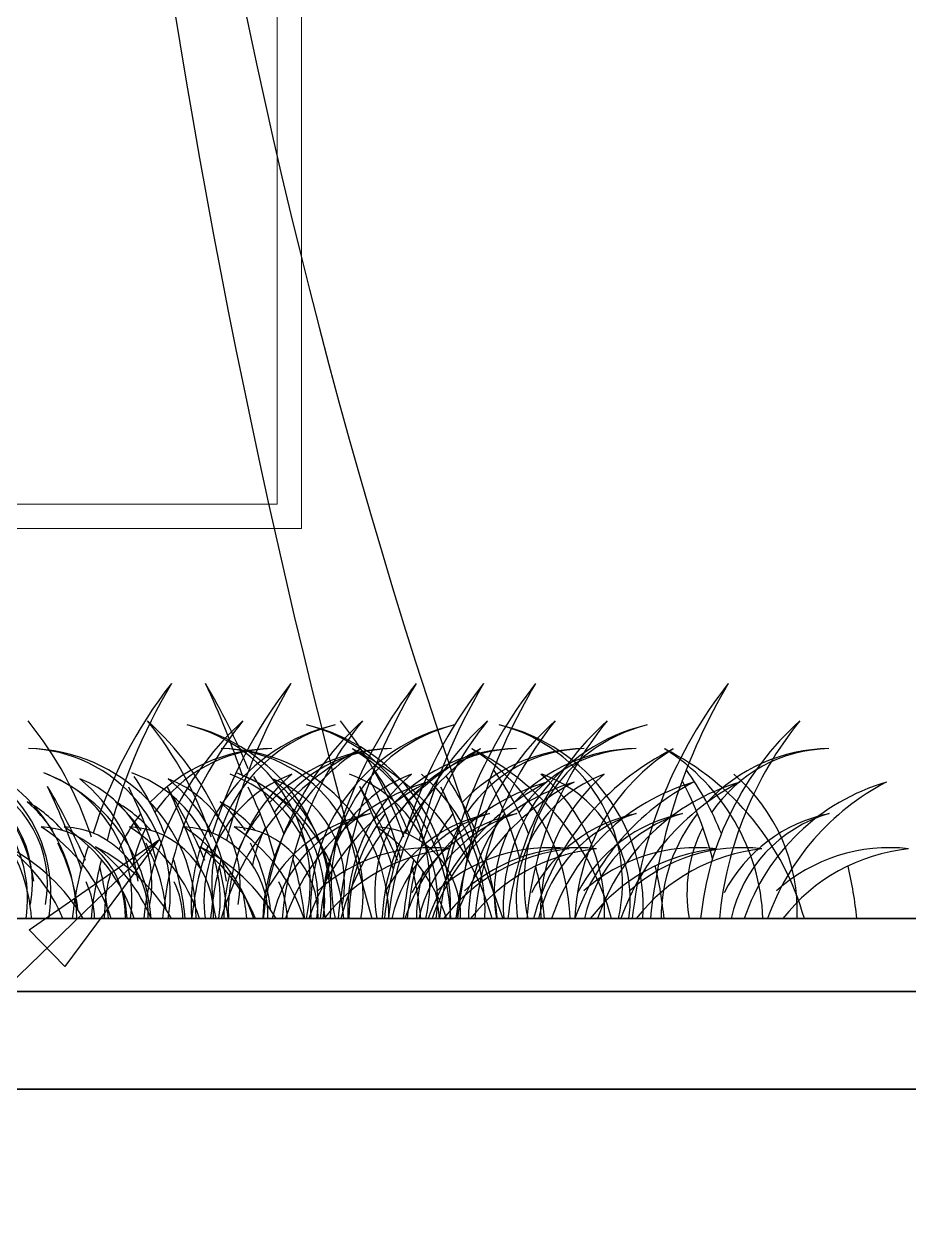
# Model space of a CAD drawing. Header units: metres. Extents: x -434 to 683, y -422 to -228.
# Drawn here: x -254.774 to -252.959, y -301.912 to -299.433 of the extents above; entities that cross this region are included whole.
import ezdxf

# ---------------------------------------------------------------- set-up
doc = ezdxf.new("R2010")
doc.units = ezdxf.units.M
doc.header["$MEASUREMENT"] = 0
doc.layers.add('LAWN', color=82, linetype='Continuous')
doc.layers.add('WALL', color=7, linetype='Continuous')
doc.layers.add('walls', color=7, linetype='Continuous', lineweight=35)
doc.layers.add('Windows', color=5, linetype='Continuous', lineweight=15)
doc.styles.add('kamal', font='romantic.ttf', dxfattribs={"width": 0.6})
doc.dimstyles.new('KAMAL', dxfattribs={"dimscale": 0.8, "dimtxt": 0.5, "dimasz": 0.1, "dimexe": 0, "dimexo": 0, "dimgap": 0.09, "dimtad": 1, "dimzin": 0, "dimdsep": 46, "dimtxsty": 'kamal', "dimblk": 'OBLIQUE', "dimcen": 0.09, "dimclrd": 15, "dimclre": 8, "dimclrt": 5, "dimadec": 0, "dimazin": 0, "dimtfac": 1, "dimtix": 1, "dimtofl": 0, "dimtmove": 1, "dimatfit": 3, "dimldrblk": 'OBLIQUE', "dimfxl": 0.18, "dimtolj": 1, "dimtzin": 0, "dimarcsym": 0})

# ---------------------------------------------------------------- blocks, each defined once
blk = doc.blocks.new('A$C6062559B')
at = {"layer": 'LAWN', "color": 116, "true_color": 0x136734}
for centre, radius, start, end in [((25.0967, 20.4863), 20.4863, 178.3444, 195.44639), ((20.761, 20.5174), 16.056, 178.33002, 199.98456), ((5.7553, 14.9035), 1.1387, 141.9062, 162.848), ((6.069, 14.8844), 1.4087, 149.1889, 166.1404), ((3.1122, 14.7422), 2.024, 18.3029, 25.2605), ((3.5182, 14.7606), 1.6564, 22.6054, 30.6871), ((6.0482, 14.9035), 1.1387, 141.9062, 162.848), ((6.362, 14.8844), 1.4087, 149.1889, 166.1404), ((6.355, 14.9035), 1.1387, 141.9062, 173.5747), ((6.6688, 14.8844), 1.4087, 149.1889, 174.0311), ((6.5206, 14.9035), 1.1387, 141.9062, 162.848), ((6.8344, 14.8844), 1.4087, 149.1889, 166.1404), ((6.648, 14.9035), 1.1387, 141.9062, 173.5747), ((6.9617, 14.8844), 1.4087, 149.1889, 174.0311), ((7.1204, 14.9035), 1.1387, 141.9062, 173.5747), ((7.4342, 14.8844), 1.4087, 149.1889, 174.0311), ((3.8031, 14.9455), 0.9057, 18.2527, 38.9144), ((5.5394, 14.9579), 0.7515, 132.2151, 174.4914), ((4.0961, 14.9455), 0.9057, 18.2527, 38.9144), ((4.2958, 14.9579), 0.7515, 25.0913, 47.7849), ((5.7391, 14.9455), 0.9057, 141.0856, 174.6481), ((4.7942, 15.0603), 0.456, 356.1862, 76.9379), ((4.7996, 15.1169), 0.3998, 347.4525, 75.86), ((5.3633, 15.0603), 0.456, 103.0621, 183.8138), ((5.3579, 15.1169), 0.3998, 104.14, 192.5475), ((5.8323, 14.9579), 0.7515, 132.2151, 174.4914), ((6.032, 14.9455), 0.9057, 141.0856, 174.6481), ((5.0871, 15.0603), 0.456, 356.1862, 76.9379), ((5.0925, 15.1169), 0.3998, 347.4525, 75.86), ((5.6562, 15.0603), 0.456, 103.0621, 183.8138), ((5.6508, 15.1169), 0.3998, 104.14, 192.5475), ((4.5685, 14.9455), 0.9057, 18.2527, 38.9144), ((6.1391, 14.9579), 0.7515, 132.2151, 174.4914), ((6.3389, 14.9455), 0.9057, 141.0856, 174.6481), ((6.3047, 14.9579), 0.7515, 132.2151, 174.4914), ((6.5045, 14.9455), 0.9057, 141.0856, 174.6481), ((5.5595, 15.0603), 0.456, 356.1862, 76.9379), ((5.5649, 15.1169), 0.3998, 347.4525, 75.86), ((6.1286, 15.0603), 0.456, 103.0621, 183.8138), ((6.432, 14.9579), 0.7515, 132.2151, 174.4914), ((6.1232, 15.1169), 0.3998, 104.14, 192.5475), ((6.6318, 14.9455), 0.9057, 141.0856, 174.6481), ((6.9045, 14.9579), 0.7515, 132.2151, 174.4914), ((7.1042, 14.9455), 0.9057, 141.0856, 174.6481), ((4.2101, 15.0297), 0.4168, 0.0372, 89.2215), ((4.2084, 15.0915), 0.3551, 350.0361, 88.817), ((4.503, 15.0297), 0.4168, 0.0372, 89.2215), ((4.5013, 15.0915), 0.3551, 350.0361, 88.817), ((5.1112, 15.0297), 0.4168, 90.7785, 136.9752), ((5.1128, 15.0915), 0.3551, 91.183, 145.9251), ((4.9754, 15.0297), 0.4168, 0.0372, 89.2215), ((4.9738, 15.0915), 0.3551, 350.0361, 88.817), ((5.6216, 14.8514), 0.6648, 116.6258, 164.4146), ((5.5958, 15.0104), 0.5134, 122.0176, 177.8106), ((5.4041, 15.0297), 0.4168, 90.7785, 136.9752), ((5.4058, 15.0915), 0.3551, 91.183, 145.9251), ((5.9145, 14.8514), 0.6648, 116.6258, 164.4146), ((5.005, 14.8514), 0.6648, 15.5854, 63.3742), ((5.0307, 15.0104), 0.5134, 2.1894, 57.9824), ((5.8888, 15.0104), 0.5134, 122.0176, 177.8106), ((5.7109, 15.0297), 0.4168, 90.7785, 136.9752), ((5.7126, 15.0915), 0.3551, 91.183, 145.9251), ((5.8765, 15.0297), 0.4168, 90.7785, 136.9752), ((5.8782, 15.0915), 0.3551, 91.183, 145.9251), ((5.2979, 14.8514), 0.6648, 15.5854, 63.3742), ((5.3237, 15.0104), 0.5134, 2.1894, 57.9824), ((6.0039, 15.0297), 0.4168, 90.7785, 136.9752), ((6.0055, 15.0915), 0.3551, 91.183, 145.9251), ((6.3869, 14.8514), 0.6648, 116.6258, 164.4146), ((6.3612, 15.0104), 0.5134, 122.0176, 177.8106), ((5.7703, 14.8514), 0.6648, 15.5854, 63.3742), ((5.7961, 15.0104), 0.5134, 2.1894, 57.9824), ((6.4763, 15.0297), 0.4168, 90.7785, 136.9752), ((6.478, 15.0915), 0.3551, 91.183, 145.9251), ((4.104, 15.0015), 0.4133, 3.9537, 68.8752), ((4.1786, 15.0788), 0.3278, 351.4482, 70.1378), ((4.4345, 15.0788), 0.3278, 351.4482, 70.1378), ((4.397, 15.0015), 0.4133, 3.9537, 68.8752), ((4.651, 15.0788), 0.3278, 351.4482, 70.1378), ((4.1448, 14.9579), 0.7515, 21.8986, 33.9768), ((5.2669, 15.0754), 0.328, 110.0461, 187.9523), ((5.4363, 15.0485), 0.4378, 130.0772, 182.4222), ((4.8905, 15.0754), 0.328, 352.0477, 69.9539), ((4.907, 15.0788), 0.3278, 351.4482, 70.1378), ((4.8694, 15.0015), 0.4133, 3.9537, 68.8752), ((4.4377, 14.9579), 0.7515, 21.8986, 33.9768), ((5.5598, 15.0754), 0.328, 110.0461, 187.9523), ((5.7292, 15.0485), 0.4378, 130.0772, 182.4222), ((5.1835, 15.0754), 0.328, 352.0477, 69.9539), ((4.7445, 14.9579), 0.7515, 21.8986, 35.5665), ((5.1902, 15.0485), 0.4378, 357.5778, 49.9228), ((4.9101, 14.9579), 0.7515, 21.8986, 33.9768), ((5.0375, 14.9579), 0.7515, 21.8986, 35.5665), ((6.0322, 15.0754), 0.328, 110.0461, 187.9523), ((6.2017, 15.0485), 0.4378, 130.0772, 182.4222), ((5.4832, 15.0485), 0.4378, 357.5778, 49.9228), ((5.6559, 15.0754), 0.328, 352.0477, 69.9539), ((5.5099, 14.9579), 0.7515, 21.8986, 35.5665), ((5.9556, 15.0485), 0.4378, 357.5778, 49.9228), ((4.245, 15.1165), 0.2733, 349.1001, 69.3413), ((4.2819, 15.1165), 0.2733, 349.1001, 69.3413), ((4.1343, 15.0664), 0.3913, 8.0678, 51.399), ((2.7249, 14.4901), 2.024, 19.0669, 25.2605), ((3.1309, 14.5085), 1.6564, 23.6291, 30.6871), ((4.5379, 15.1165), 0.2733, 349.1001, 69.3413), ((4.3902, 15.0664), 0.3913, 8.0678, 51.399), ((3.945, 14.9455), 0.9057, 14.8238, 26.6602), ((3.0178, 14.4901), 2.024, 19.0669, 25.2605), ((3.4238, 14.5085), 1.6564, 23.6291, 30.6871), ((4.7544, 15.1165), 0.2733, 349.1001, 69.3413), ((4.6067, 15.0664), 0.3913, 8.0678, 51.399), ((4.2379, 14.9455), 0.9057, 14.8238, 26.6602), ((5.0103, 15.1165), 0.2733, 349.1001, 69.3413), ((4.8626, 15.0664), 0.3913, 8.0678, 51.399), ((5.6338, 14.8622), 0.523, 106.3223, 161.2851), ((5.763, 14.8299), 0.6014, 117.3366, 160.5671), ((3.4903, 14.4901), 2.024, 19.0669, 25.2605), ((3.8963, 14.5085), 1.6564, 23.6291, 30.6871), ((4.5448, 14.9455), 0.9057, 14.8238, 27.8235), ((5.9267, 14.8622), 0.523, 106.3223, 161.2851), ((6.0559, 14.8299), 0.6014, 117.3366, 160.5671), ((5.9933, 14.8622), 0.523, 106.3223, 161.2851), ((4.7104, 14.9455), 0.9057, 14.8238, 26.6602), ((6.1225, 14.8299), 0.6014, 117.3366, 160.5671), ((4.8377, 14.9455), 0.9057, 14.8238, 27.8235), ((6.2862, 14.8622), 0.523, 106.3223, 161.2851), ((6.4154, 14.8299), 0.6014, 117.3366, 160.5671), ((6.3992, 14.8622), 0.523, 106.3223, 161.2851), ((6.5283, 14.8299), 0.6014, 117.3366, 160.5671), ((5.3101, 14.9455), 0.9057, 14.8238, 27.8235), ((6.7587, 14.8622), 0.523, 106.3223, 161.2851), ((6.8878, 14.8299), 0.6014, 117.3366, 160.5671), ((4.3339, 15.0154), 0.3466, 41.6307, 60.2697), ((4.2397, 15.0174), 0.4002, 34.7554, 48.3247), ((4.5504, 15.0154), 0.3466, 41.6307, 60.2697), ((4.4561, 15.0174), 0.4002, 34.7554, 48.3247), ((4.8063, 15.0154), 0.3466, 41.6307, 60.2697), ((4.7121, 15.0174), 0.4002, 34.7554, 48.3247), ((5.1112, 15.0297), 0.4168, 141.7944, 155.9301), ((5.4041, 15.0297), 0.4168, 141.7944, 155.9301), ((5.421, 14.9207), 0.3739, 101.5227, 152.5575), ((5.4418, 14.9576), 0.3431, 106.1581, 167.8086), ((5.7109, 15.0297), 0.4168, 141.7944, 179.844), ((5.7139, 14.9207), 0.3739, 101.5227, 152.5575), ((5.7347, 14.9576), 0.3431, 106.1581, 167.8086), ((5.7805, 14.9207), 0.3739, 101.5227, 152.5575), ((5.8013, 14.9576), 0.3431, 106.1581, 167.8086), ((5.8765, 15.0297), 0.4168, 141.7944, 155.9301), ((6.0039, 15.0297), 0.4168, 141.7944, 179.844), ((6.0734, 14.9207), 0.3739, 101.5227, 152.5575), ((6.0942, 14.9576), 0.3431, 106.1581, 167.8086), ((6.1864, 14.9207), 0.3739, 101.5227, 152.5575), ((6.2072, 14.9576), 0.3431, 106.1581, 167.8086), ((6.4763, 15.0297), 0.4168, 141.7944, 179.844), ((6.5459, 14.9207), 0.3739, 101.5227, 152.5575), ((6.5667, 14.9576), 0.3431, 106.1581, 167.8086), ((4.3111, 14.9019), 0.4206, 17.7301, 57.0149), ((4.5301, 15.0388), 0.2162, 357.6773, 87.3418), ((4.3673, 14.9019), 0.4206, 17.7301, 57.0149), ((4.5863, 15.0388), 0.2162, 357.6773, 87.3418), ((4.7466, 15.0388), 0.2162, 357.6773, 87.3418), ((4.5276, 14.9019), 0.4206, 17.7301, 57.0149), ((5.1128, 15.0915), 0.3551, 152.8743, 168.7062), ((4.6602, 14.9019), 0.4206, 17.7301, 57.0149), ((4.8792, 15.0388), 0.2162, 357.6773, 87.3418), ((4.7835, 14.9019), 0.4206, 17.7301, 57.0149), ((5.0025, 15.0388), 0.2162, 357.6773, 87.3418), ((5.4058, 15.0915), 0.3551, 152.8743, 168.7062), ((5.7126, 15.0915), 0.3551, 152.8743, 189.8223), ((5.1327, 14.9019), 0.4206, 17.7301, 57.0149), ((5.3516, 15.0388), 0.2162, 357.6773, 87.3418), ((5.8782, 15.0915), 0.3551, 152.8743, 168.7062), ((6.0055, 15.0915), 0.3551, 152.8743, 189.8223), ((6.478, 15.0915), 0.3551, 152.8743, 189.8223), ((4.2465, 14.7964), 0.4603, 30.5073, 62.886), ((4.2083, 14.8729), 0.4153, 22.2294, 53.3373), ((4.1688, 15.0007), 0.4637, 6.2702, 27.4601), ((5.3641, 14.9579), 0.7515, 160.5356, 174.4914), ((4.463, 14.7964), 0.4603, 30.5073, 62.886), ((4.4248, 14.8729), 0.4153, 22.2294, 53.3373), ((4.3853, 15.0007), 0.4637, 6.2702, 27.4601), ((5.657, 14.9579), 0.7515, 160.5356, 174.4914), ((4.719, 14.7964), 0.4603, 30.5073, 62.886), ((4.6807, 14.8729), 0.4153, 22.2294, 53.3373), ((4.6412, 15.0007), 0.4637, 6.2702, 27.4601), ((5.4943, 14.7882), 0.4155, 83.5243, 131.7498), ((5.5879, 14.7539), 0.4495, 95.9596, 142.1117), ((6.1294, 14.9579), 0.7515, 160.5356, 174.4914), ((5.7873, 14.7882), 0.4155, 83.5243, 131.7498), ((5.8808, 14.7539), 0.4495, 95.9596, 142.1117), ((5.8539, 14.7882), 0.4155, 83.5243, 131.7498), ((5.9474, 14.7539), 0.4495, 95.9596, 142.1117), ((6.1468, 14.7882), 0.4155, 83.5243, 131.7498), ((6.2403, 14.7539), 0.4495, 95.9596, 142.1117), ((6.2597, 14.7882), 0.4155, 83.5243, 131.7498), ((6.3532, 14.7539), 0.4495, 95.9596, 142.1117), ((6.6192, 14.7882), 0.4155, 83.5243, 131.7498), ((6.7127, 14.7539), 0.4495, 95.9596, 142.1117), ((5.5638, 14.9455), 0.9057, 165.3502, 174.6481), ((4.1448, 14.9579), 0.7515, 5.5086, 16.9733), ((5.8568, 14.9455), 0.9057, 165.3502, 174.6481), ((4.4377, 14.9579), 0.7515, 5.5086, 16.9733), ((6.3292, 14.9455), 0.9057, 165.3502, 174.6481), ((4.9101, 14.9579), 0.7515, 5.5086, 16.9733), ((3.8031, 14.9455), 0.9057, 5.3519, 13.5873), ((5.1112, 15.0297), 0.4168, 163.9562, 179.9628), ((4.0961, 14.9455), 0.9057, 5.3519, 13.5873), ((5.4041, 15.0297), 0.4168, 163.9562, 179.9628), ((4.5685, 14.9455), 0.9057, 5.3519, 13.5873), ((5.8765, 15.0297), 0.4168, 163.9562, 179.9628), ((4.872, 14.9455), 0.9057, 5.3519, 13.5873), ((5.165, 14.9455), 0.9057, 5.3519, 13.5873), ((5.6374, 14.9455), 0.9057, 5.3519, 13.5873), ((4.4528, 15.0265), 0.218, 0.9357, 25.3775), ((4.6692, 15.0265), 0.218, 0.9357, 25.3775), ((4.9252, 15.0265), 0.218, 0.9357, 25.3775), ((4.0029, 14.9579), 0.7515, 5.5086, 10.3292), ((4.2958, 14.9579), 0.7515, 5.5086, 10.3292), ((4.7682, 14.9579), 0.7515, 5.5086, 10.3292)]:
    blk.add_arc(centre, radius, start, end, dxfattribs=at)
blk = doc.blocks.new('_OBLIQUE')
at = {"color": 0, "linetype": 'ByBlock'}
blk.add_line((-0.5, -0.5), (0.5, 0.5), dxfattribs=at)

msp = doc.modelspace()

# ---------------------------------------------------------------- linework, layer by layer
at = {"layer": 'walls'}
for p, q in [((-256.9582, -301.2674), (-243.9082, -301.2674)), ((-273.7765, -301.4174), (-230.9215, -301.4174)), ((-273.7765, -301.6174), (-230.9215, -301.6174))]:
    msp.add_line(p, q, dxfattribs=at)
at = {"layer": 'Windows', "ltscale": 1.2}
for points in [[(-254.2049, -297.4674), (-255.7082, -297.4674), (-255.7082, -300.4674), (-254.2049, -300.4674)], [(-254.2549, -297.5174), (-255.6582, -297.5174), (-255.6582, -300.4174), (-254.2549, -300.4174)]]:
    msp.add_lwpolyline(points, close=True, dxfattribs=at)

# ---------------------------------------------------------------- block references
at = {"layer": 'LAWN', "color": 31, "transparency": 33554687, "xscale": 0.8370144075878955, "yscale": 0.8370144075878955, "zscale": 0.8370144075878955}
msp.add_blockref('A$C6062559B', (-258.5391, -313.8479, 0), dxfattribs=at)

# ---------------------------------------------------------------- leaders
at = {"layer": 'WALL', "ltscale": 1.2}
msp.add_leader([(-254.4975, -301.1059), (-255.3314, -301.9122), (-256.8648, -301.9122)], dimstyle='KAMAL', override={"dimasz": 0.4, "dimgap": 0.09, "dimtad": 0, "dimldrblk": 'ClosedBlank'}, dxfattribs=at)

doc.saveas('drawing.dxf')
